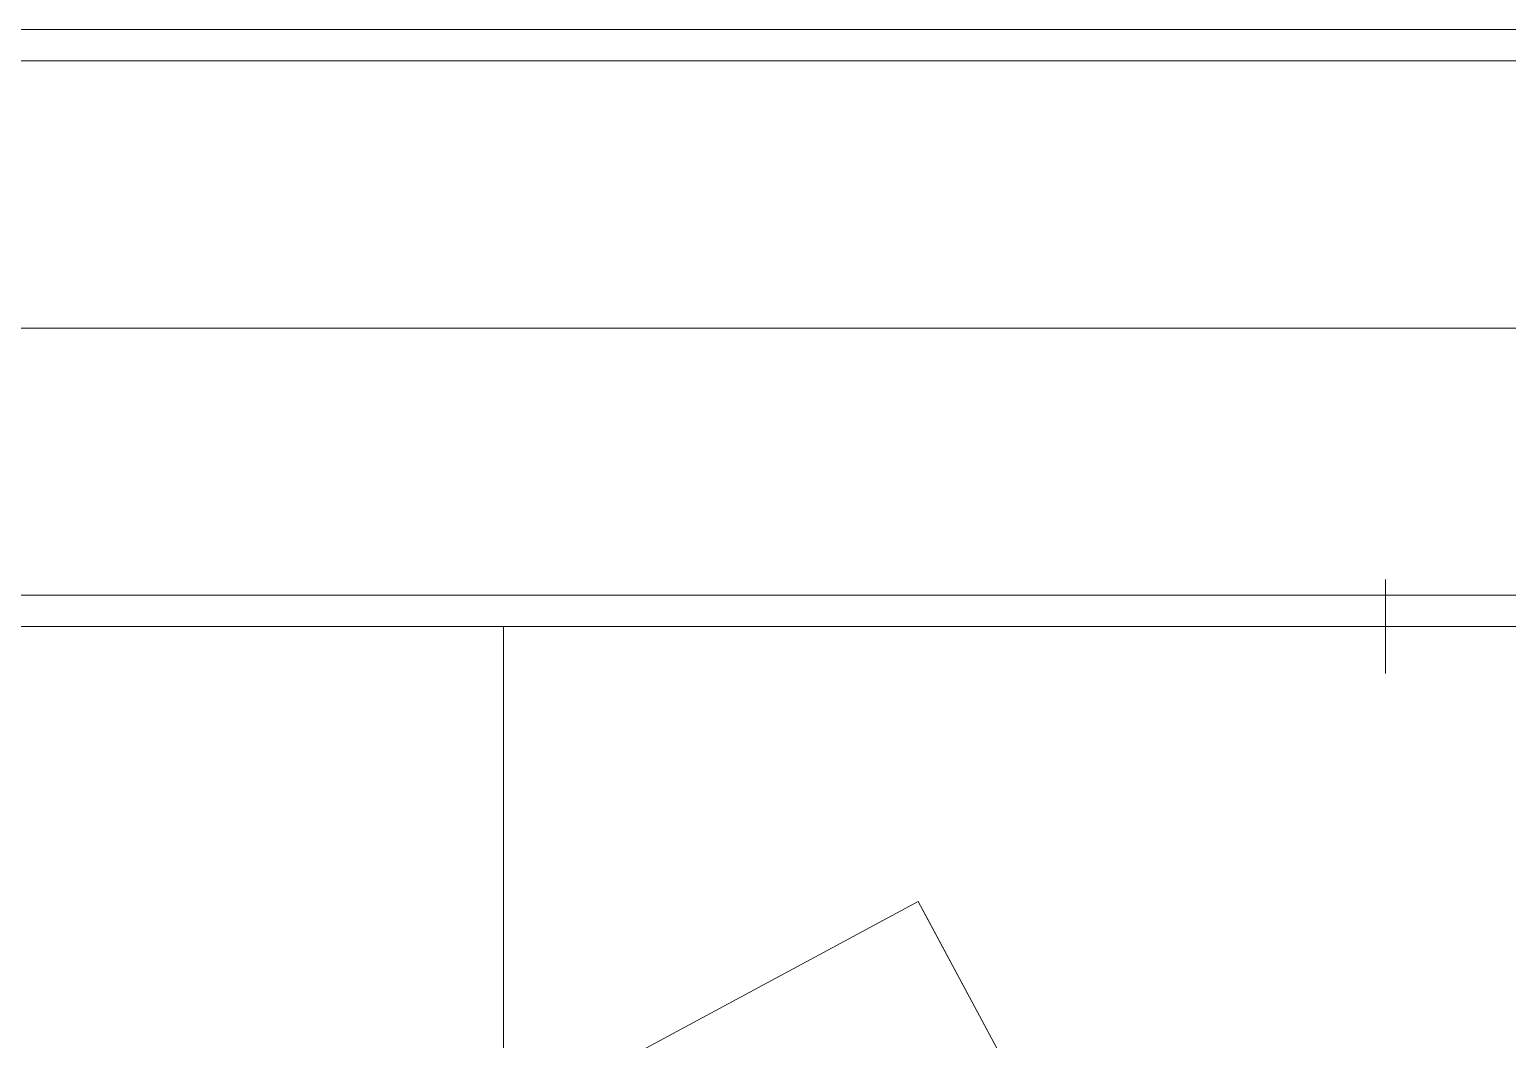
# Model space of a CAD drawing. Header units: millimetres. Extents: x -6949 to 83354, y -55091 to 16861.
# Drawn here: x 21558.7 to 22029.3, y 11678.6 to 12000 of the extents above; entities that cross this region are included whole.
import ezdxf

# ---------------------------------------------------------------- set-up
doc = ezdxf.new("R2010")
doc.units = ezdxf.units.MM
doc.layers.add('A-DETL', color=7, linetype='Continuous', lineweight=18, true_color=0x00a600)
doc.layers.add('S-BEAM', color=7, linetype='Continuous', lineweight=18)
doc.layers.add('S-FSTN', color=7, linetype='Continuous', lineweight=18)

# ---------------------------------------------------------------- blocks, each defined once
blk = doc.blocks.new('h-wide flange beams - HE200A-552744-Est')
at = {"layer": 'S-BEAM'}
for p, q in [((22258.5006, 12000.000256), (15241.5006, 12000.000256)), ((22258.5006, 12000.000256), (15241.5006, 12000.000256)), ((22258.5006, 11990.000256), (15241.5006, 11990.000256)), ((22258.5006, 11990.000256), (15241.5006, 11990.000256)), ((22258.5006, 11990.000256), (15241.5006, 11990.000256)), ((15241.5006, 11820.000256), (22258.5006, 11820.000256)), ((15241.5006, 11820.000256), (22258.5006, 11820.000256)), ((22258.5006, 11820.000256), (15241.5006, 11820.000256)), ((22258.5006, 11810.000256), (15241.5006, 11810.000256)), ((22258.5006, 11810.000256), (15241.5006, 11810.000256))]:
    blk.add_line(p, q, dxfattribs=at)
blk = doc.blocks.new('h-wide flange beams - HE200A-552740-Est')
at = {"layer": 'S-BEAM'}
for p, q in [((37258.50108, 12000.000256), (30241.50108, 12000.000256)), ((37258.50108, 12000.000256), (30241.50108, 12000.000256)), ((37258.50108, 11990.000256), (30241.50108, 11990.000256)), ((37258.50108, 11990.000256), (30241.50108, 11990.000256)), ((37258.50108, 11990.000256), (30241.50108, 11990.000256)), ((30241.50108, 11820.000256), (37258.50108, 11820.000256)), ((30241.50108, 11820.000256), (37258.50108, 11820.000256)), ((37258.50108, 11820.000256), (30241.50108, 11820.000256)), ((37258.50108, 11810.000256), (30241.50108, 11810.000256)), ((37258.50108, 11810.000256), (30241.50108, 11810.000256))]:
    blk.add_line(p, q, dxfattribs=at)
blk = doc.blocks.new('h-wide flange beams - HE200A-424225-Est')
at = {"layer": 'S-BEAM'}
for p, q in [((14857.00036, 12000.000256), (7643.00036, 12000.000256)), ((14857.00036, 12000.000256), (7643.00036, 12000.000256)), ((14857.00036, 11990.000256), (7643.00036, 11990.000256)), ((14857.00036, 11990.000256), (7643.00036, 11990.000256)), ((14857.00036, 11990.000256), (7643.00036, 11990.000256)), ((7643.00036, 11820.000256), (14857.00036, 11820.000256)), ((7643.00036, 11820.000256), (14857.00036, 11820.000256)), ((14857.00036, 11820.000256), (7643.00036, 11820.000256)), ((14857.00036, 11810.000256), (7643.00036, 11810.000256)), ((14857.00036, 11810.000256), (7643.00036, 11810.000256))]:
    blk.add_line(p, q, dxfattribs=at)
blk = doc.blocks.new('Travi HE - HE200A-543390-Est')
at = {"layer": 'S-BEAM'}
for p, q in [((15144, 12000), (22358, 12000)), ((15144, 12000), (22358, 12000)), ((22358, 11990), (15144, 11990)), ((15144, 11990), (22358, 11990)), ((15144, 11990), (22358, 11990)), ((15144, 11820), (22358, 11820)), ((22358, 11820), (15144, 11820)), ((15144, 11820), (22358, 11820)), ((15144, 11810), (22358, 11810)), ((15144, 11810), (22358, 11810))]:
    blk.add_line(p, q, dxfattribs=at)

msp = doc.modelspace()

# ---------------------------------------------------------------- linework, layer by layer
at = {"layer": 'A-DETL'}
msp.add_line((22500, 11905), (15003.75, 11905), dxfattribs=at)
at = {"layer": 'S-BEAM'}
for p, q in [((15000, 12000), (22500, 12000)), ((15140, 12000), (22500, 12000)), ((22500, 11990), (15000, 11990)), ((15000, 11990), (22500, 11990)), ((15000, 11990), (22500, 11990)), ((22500, 11990), (15140, 11990)), ((15140, 11990), (22500, 11990)), ((15140, 11990), (22500, 11990)), ((15000, 11820), (22500, 11820)), ((15000, 11820), (22500, 11820)), ((15000, 11820), (22500, 11820)), ((15140, 11820), (22500, 11820)), ((15140, 11820), (22500, 11820)), ((15140, 11820), (22500, 11820)), ((15000, 11810), (22500, 11810)), ((15140, 11810), (22500, 11810))]:
    msp.add_line(p, q, dxfattribs=at)
at = {"layer": 'S-FSTN'}
for p, q in [((21990.53, 11825), (21990.53, 11795)), ((21709.56, 11810), (21709.56, 11651.46)), ((22265.5, 11810), (21709.56, 11810)), ((22005.53, 11810), (21975.53, 11810)), ((21841.69, 11722.46), (21577.43, 11580.46)), ((21841.69, 11722.46), (21577.43, 11580.46)), ((21577.43, 11580.46), (21841.69, 11722.46)), ((21841.69, 11722.46), (21844.53, 11717.17)), ((21841.69, 11722.46), (21889.02, 11634.37)), ((21844.53, 11717.17), (21841.69, 11722.46)), ((21844.53, 11717.17), (21878.61, 11653.75))]:
    msp.add_line(p, q, dxfattribs=at)

# ---------------------------------------------------------------- block references
at = {"layer": 'S-BEAM'}
for name, p in [('h-wide flange beams - HE200A-424225-Est', (7500, 0)), ('h-wide flange beams - HE200A-424225-Est', (7500, 0)), ('h-wide flange beams - HE200A-424225-Est', (7500, 0)), ('h-wide flange beams - HE200A-424225-Est', (7500, 0)), ('h-wide flange beams - HE200A-424225-Est', (7500, 0)), ('Travi HE - HE200A-543390-Est', (0, 0)), ('Travi HE - HE200A-543390-Est', (0, 0)), ('Travi HE - HE200A-543390-Est', (0, 0)), ('Travi HE - HE200A-543390-Est', (0, 0)), ('Travi HE - HE200A-543390-Est', (0, 0)), ('Travi HE - HE200A-543390-Est', (0, 0)), ('Travi HE - HE200A-543390-Est', (0, 0)), ('h-wide flange beams - HE200A-552744-Est', (0, 0)), ('h-wide flange beams - HE200A-552744-Est', (0, 0)), ('h-wide flange beams - HE200A-552740-Est', (-15000, 0))]:
    msp.add_blockref(name, p, dxfattribs=at)

doc.saveas('drawing.dxf')
